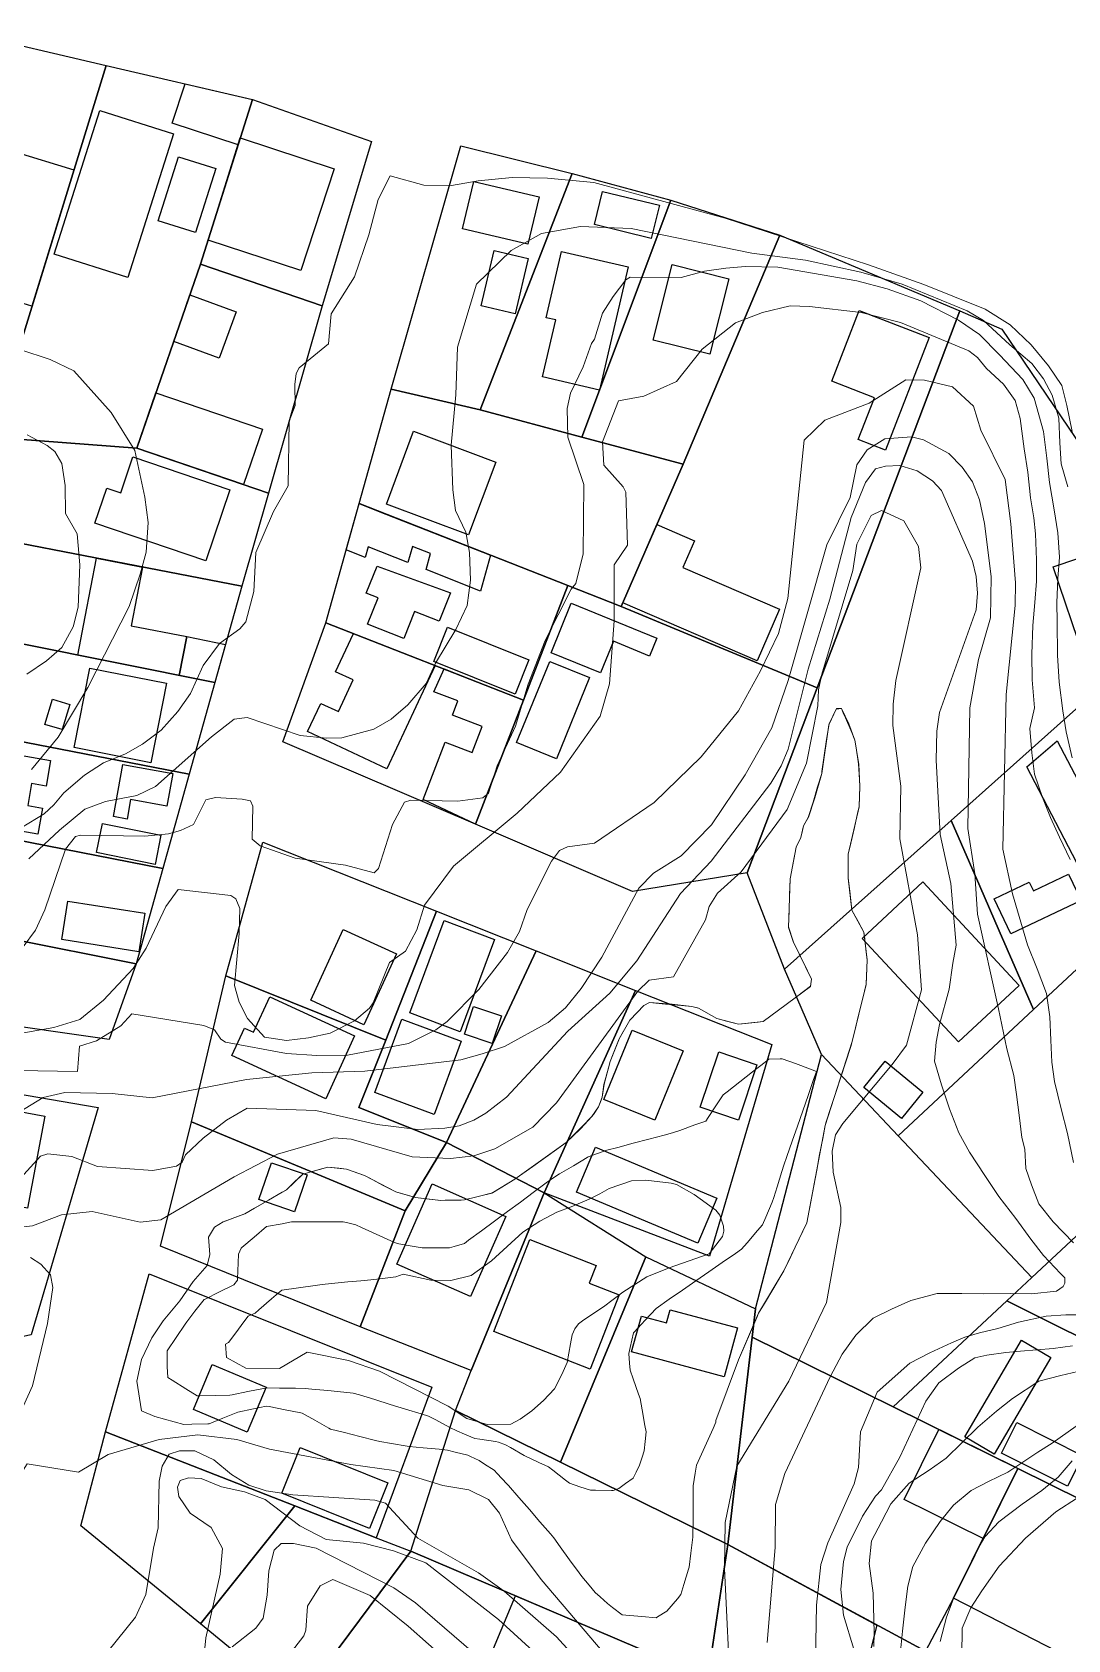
# Model space of a CAD drawing. Header units: millimetres. Extents: x 72 to 2826, y -203 to 794.
# Drawn here: x 1683.9 to 1790.1, y 129.8 to 294.9 of the extents above; entities that cross this region are included whole.
import ezdxf

# ---------------------------------------------------------------- set-up
doc = ezdxf.new("R2010")
doc.units = ezdxf.units.MM
doc.layers.add('01_Fina', color=250, linetype='Continuous', lineweight=15)
doc.layers.add('Traza Urbana', color=7, linetype='Continuous')

msp = doc.modelspace()

# ---------------------------------------------------------------- linework, layer by layer
at = {"layer": '01_Fina', "color": 252, "linetype": 'Continuous', "lineweight": 9, "true_color": 0x939598}
for p, q in [((1765.6, 223.75), (1766.4, 225.42)), ((1766.36, 225.33), (1765.64, 223.84)), ((1766.91, 225.41), (1766.36, 225.33)), ((1766.4, 225.42), (1766.91, 225.41)), ((1766.91, 225.41), (1767.67, 223.85)), ((1767.09, 224.98), (1766.91, 225.41)), ((1767.31, 224.46), (1767.09, 224.98)), ((1764.88, 218.73), (1765.6, 223.75)), ((1765.64, 223.84), (1765.38, 222.22)), ((1767.96, 222.94), (1767.31, 224.46)), ((1767.67, 223.85), (1768.29, 222.16)), ((1768.29, 222.16), (1767.96, 222.94)), ((1765.38, 222.22), (1765.15, 220.58)), ((1768.29, 222.16), (1768.68, 219.68)), ((1768.41, 221.37), (1768.29, 222.16)), ((1768.67, 219.74), (1768.41, 221.37)), ((1765.15, 220.58), (1764.91, 218.95)), ((1768.76, 218.09), (1768.67, 219.74)), ((1768.68, 219.68), (1768.8, 217.42)), ((1764.18, 216.24), (1764.88, 218.73)), ((1764.88, 218.73), (1764.46, 217.36)), ((1764.91, 218.95), (1764.88, 218.73)), ((1768.8, 217.42), (1768.76, 218.09)), ((1763.53, 214.27), (1764.18, 216.24)), ((1764.46, 217.36), (1763.99, 215.78)), ((1768.8, 217.42), (1768.71, 215.33)), ((1768.71, 215.33), (1768.76, 216.44)), ((1768.76, 216.44), (1768.8, 217.42)), ((1763.99, 215.78), (1763.5, 214.21)), ((1768.71, 215.33), (1767.61, 210.45)), ((1768.23, 213.2), (1768.59, 214.81)), ((1768.59, 214.81), (1768.71, 215.33)), ((1762.74, 212.18), (1763, 213.37)), ((1763, 213.37), (1762.86, 212.71)), ((1763, 213.37), (1763.53, 214.27)), ((1763.5, 214.21), (1763, 213.37)), ((1767.87, 211.59), (1768.23, 213.2)), ((1762.26, 211.19), (1762.74, 212.18)), ((1762.74, 212.18), (1762.26, 211.18)), ((1762.86, 212.71), (1762.74, 212.18)), ((1767.61, 210.45), (1767.87, 211.59)), ((1761.65, 207.92), (1762.26, 211.19)), ((1762.26, 211.18), (1761.96, 209.56)), ((1767.6, 207.99), (1767.61, 210.45)), ((1767.61, 209.97), (1767.6, 208.32)), ((1767.61, 210.45), (1767.61, 209.97)), ((1761.96, 209.56), (1761.65, 207.94)), ((1767.6, 208.32), (1767.6, 207.99)), ((1767.6, 207.99), (1767.75, 206.67)), ((1767.98, 204.72), (1767.6, 207.99)), ((1761.47, 202.93), (1761.65, 207.92)), ((1761.65, 207.94), (1761.59, 206.29)), ((1767.75, 206.67), (1767.94, 205.04)), ((1761.59, 206.29), (1761.53, 204.64)), ((1767.94, 205.04), (1767.98, 204.72)), ((1767.98, 204.72), (1768.61, 203.55)), ((1769.21, 202.45), (1767.98, 204.72)), ((1761.53, 204.64), (1761.47, 202.99)), ((1768.61, 203.55), (1769.21, 202.45)), ((1761.47, 202.99), (1761.98, 201.43)), ((1761.95, 201.48), (1761.47, 202.93)), ((1763.82, 197.63), (1761.95, 201.48)), ((1761.98, 201.43), (1762.7, 199.94)), ((1769.21, 202.45), (1769.26, 202.05)), ((1769.53, 199.61), (1769.21, 202.45)), ((1769.26, 202.05), (1769.44, 200.41)), ((1762.7, 199.94), (1763.42, 198.46)), ((1769.44, 200.41), (1769.53, 199.61)), ((1763.42, 198.46), (1763.82, 197.63)), ((1769.43, 197.05), (1769.53, 199.61)), ((1769.5, 198.77), (1769.43, 197.12)), ((1769.53, 199.61), (1769.5, 198.77)), ((1768.68, 194.02), (1769.43, 197.05)), ((1769.43, 197.12), (1769.06, 195.52)), ((1745.2, 193.42), (1746.62, 194.91)), ((1746.62, 194.91), (1745.95, 194.2)), ((1746.62, 194.91), (1747.22, 195.21)), ((1747.21, 195.21), (1746.62, 194.91)), ((1749.53, 195.07), (1747.21, 195.21)), ((1747.22, 195.21), (1748.87, 195.06)), ((1748.87, 195.06), (1750.51, 194.92)), ((1751.54, 194.83), (1749.53, 195.07)), ((1750.51, 194.92), (1751.54, 194.83)), ((1751.54, 194.83), (1752.13, 194.67)), ((1752.25, 194.64), (1751.54, 194.83)), ((1769.06, 195.52), (1768.67, 193.91)), ((1744.13, 191.55), (1745.2, 193.42)), ((1745.2, 193.42), (1744.92, 192.93)), ((1745.95, 194.2), (1745.2, 193.42)), ((1752.13, 194.67), (1752.25, 194.64)), ((1754.12, 193.59), (1752.25, 194.64)), ((1752.25, 194.64), (1753.58, 193.89)), ((1753.58, 193.89), (1754.12, 193.59)), ((1768.02, 191.22), (1768.68, 194.02)), ((1768.67, 193.91), (1768.28, 192.31)), ((1743.19, 189.16), (1744.13, 191.55)), ((1744.11, 191.49), (1743.5, 189.96)), ((1744.92, 192.93), (1744.11, 191.49)), ((1768.28, 192.31), (1768.02, 191.22)), ((1743.5, 189.96), (1743.19, 189.16)), ((1765.23, 182.58), (1768.02, 191.22)), ((1767.86, 190.71), (1767.35, 189.14)), ((1768.02, 191.22), (1767.86, 190.71)), ((1767.35, 189.14), (1766.84, 187.57)), ((1766.84, 187.57), (1766.34, 186)), ((1766.34, 186), (1765.83, 184.43)), ((1765.83, 184.43), (1765.32, 182.86)), ((1763.35, 172.6), (1765.23, 182.58)), ((1765.23, 182.58), (1764.98, 181.25)), ((1765.32, 182.86), (1765.23, 182.58)), ((1764.98, 181.25), (1764.67, 179.63)), ((1764.67, 179.63), (1764.37, 178.01)), ((1764.37, 178.01), (1764.06, 176.39)), ((1764.06, 176.39), (1763.76, 174.76)), ((1763.76, 174.76), (1763.45, 173.14)), ((1761.01, 167.69), (1763.35, 172.6)), ((1763.35, 172.6), (1762.88, 171.61)), ((1763.45, 173.14), (1763.35, 172.6)), ((1762.17, 170.12), (1761.46, 168.63)), ((1762.88, 171.61), (1762.17, 170.12)), ((1761.46, 168.63), (1761.01, 167.69)), ((1758.41, 163.33), (1761.01, 167.69)), ((1760.7, 167.17), (1759.85, 165.75)), ((1761.01, 167.69), (1760.7, 167.17)), ((1759.85, 165.75), (1759.01, 164.33)), ((1759.01, 164.33), (1758.41, 163.33))]:
    msp.add_line(p, q, dxfattribs=at)
for points in [[(1790.57, 253.86), (1790.04, 256.52), (1789.52, 258.56), (1788.15, 260.59), (1786.38, 262.75), (1784.21, 264.82), (1781.64, 266.41), (1775.35, 268.96), (1769.69, 270.98), (1754.99, 275.74), (1741.51, 279.41), (1736.74, 279.87), (1733.12, 279.93), (1729.63, 279.59), (1726.9, 279.11), (1724.06, 279.15), (1720.59, 280.11), (1719.39, 277.67), (1718.43, 274.06), (1716.96, 269.73), (1714.57, 265.95), (1714.28, 262.86), (1711.27, 260.39), (1710.96, 259.81), (1710.81, 258.68), (1710.87, 256.52), (1710.24, 254.92), (1710.14, 248.27), (1708.63, 245.63), (1706.81, 241.42), (1706.61, 237.43), (1705.8, 234.3), (1705.17, 233.58), (1703.1, 232.09), (1701.41, 229.84), (1700.12, 226.95), (1698.82, 225.09), (1697.12, 223.19), (1695.2, 221.75), (1693.45, 220.77), (1691.18, 219.83), (1689.24, 218.55), (1687.13, 216.77), (1686.11, 215.52), (1685.1, 214.59), (1682.75, 213.16)], [(1683.53, 209.98), (1686.67, 212.91), (1689.28, 215.06), (1691.41, 215.86), (1694.63, 216.48), (1696.53, 217.41), (1702.28, 222.49), (1704.59, 224.33), (1705.92, 224.5), (1711.38, 222.65), (1714.08, 222.35), (1715.66, 222.41), (1718.92, 223.3), (1720.71, 224.33), (1722.43, 225.79), (1724.3, 227.98), (1725.26, 230.07), (1727.35, 233.53), (1728.51, 235.98), (1728.84, 238.58), (1728.73, 241.44), (1728.37, 243.51), (1727.32, 245.73), (1727.02, 247.86), (1726.86, 252.44), (1727.36, 257.62), (1727.51, 262.51), (1729.47, 268.98), (1733.01, 272.43), (1736.14, 274.19), (1740.15, 274.91), (1745.32, 274.7), (1757.7, 272.17), (1763.23, 271.46), (1768.9, 270.22), (1773.15, 268.99), (1779.82, 266.25), (1781.49, 265.25), (1784.17, 262.75), (1786.43, 260.85), (1787.65, 259.27), (1788.51, 257.57), (1789.21, 255.23), (1789.3, 252.69), (1789.46, 250.53), (1790.14, 248.18)], [(1682.97, 200.95), (1684.22, 202.64), (1685.18, 204.73), (1687.3, 210.97), (1688.33, 212.27), (1688.85, 212.41), (1695.45, 212.32), (1697.86, 212.56), (1699.09, 212.89), (1700.43, 213.51), (1701.71, 216.03), (1702.7, 216.29), (1705.42, 216.09), (1706.26, 215.92), (1706.53, 215.4), (1706.45, 211.98), (1707.27, 211.3), (1710.85, 210.06), (1716.03, 209.33), (1718.96, 208.54), (1719.41, 208.97), (1720.85, 213.49), (1722.06, 215.79), (1722.74, 216), (1727.54, 215.91), (1730.1, 216.23), (1730.69, 216.71), (1731.57, 219.51), (1733.47, 223.6), (1734.77, 227.92), (1736.51, 232.41), (1739.17, 237.68), (1739.65, 238.23), (1740.42, 241.3), (1740.47, 248.4), (1738.82, 253.27), (1738.77, 256.21), (1739.11, 257.8), (1740.42, 260.48), (1741.27, 262.89), (1741.56, 263.33), (1742.38, 265.99), (1743.47, 267.72), (1744.78, 269.42), (1745.23, 269.69), (1750.45, 269.65), (1752.87, 270.31), (1755.05, 270.63), (1757.05, 270.79), (1760.38, 270.73), (1768.5, 269.32), (1771.59, 268.5), (1775.06, 267.28), (1778.91, 265.28), (1781.07, 263.82), (1783.12, 261.73), (1785.5, 259.2), (1786.69, 257.26), (1787.63, 253.84), (1787.97, 251.11), (1788.24, 248.61), (1788.74, 245.8), (1789.09, 243.45), (1789.28, 240.95), (1789.1, 238.76), (1788.99, 236.27), (1789.05, 234.3), (1789.08, 230.89), (1789.25, 228.13), (1789.61, 225.18), (1789.96, 223.02), (1790.59, 220.34)], [(1681.66, 191.86), (1686.1, 192.67), (1688.78, 193.49), (1691.21, 195.47), (1694.25, 198.71), (1695.58, 200.81), (1697.6, 205.07), (1698.85, 206.83), (1704.27, 206.22), (1704.77, 205.88), (1705.18, 204.89), (1705.13, 202.31), (1704.62, 196.97), (1705.11, 195.27), (1705.97, 193.59), (1707.7, 191.66), (1709.97, 191.32), (1712.23, 191.61), (1714.44, 192.09), (1716.95, 193.36), (1718.47, 194.66), (1718.85, 195.18), (1720.54, 199.33), (1722.17, 200.48), (1723.33, 202.67), (1724.13, 205.23), (1727.1, 209.21), (1733.62, 214.67), (1738.07, 218.86), (1742.15, 224.61), (1743.1, 227.95), (1743.58, 234.4), (1743.59, 240.15), (1744.95, 242.18), (1744.78, 247.63), (1744.51, 248.16), (1742.53, 250.4), (1742.38, 252.79), (1744.03, 257), (1746.62, 257.48), (1750, 258.98), (1752.63, 262.31), (1756.03, 265.01), (1758.82, 266.07), (1761.66, 266.74), (1763.63, 266.69), (1768.93, 266.07), (1772.97, 265.06), (1779.98, 262.12), (1780.87, 261.44), (1781.78, 260.31), (1783.53, 258.7), (1784.72, 257.02), (1785.23, 255.19), (1785.64, 252.07), (1786.04, 249.67), (1786.29, 247.04), (1786.64, 244.98), (1786.82, 243.33), (1786.93, 240.68), (1786.91, 238.49), (1786.73, 236.29), (1786.55, 233.95), (1786.43, 231), (1786.47, 228.35), (1786.7, 225.48), (1786.25, 223.36), (1786.45, 220.87), (1786.71, 218.68), (1787.55, 216.26), (1788.36, 214.21), (1789.28, 212.21), (1790.36, 209.9)], [(1682.6, 262.27), (1685.73, 261.26), (1688.14, 260.07), (1691.99, 255.82), (1694.41, 251.91), (1695.45, 247.11), (1695.79, 244.51), (1695.58, 241.48), (1694.97, 239.19), (1693.84, 235.9), (1689.59, 227.57), (1686.55, 222.46), (1683.8, 219.14)], [(1790.72, 178.79), (1790.1, 181.78), (1789.44, 184.3), (1788.77, 187.11), (1788.49, 189.1), (1788.39, 191.35), (1788.28, 193.74), (1787.94, 196.16), (1787, 198.68), (1785.99, 201.16), (1784.44, 206.38), (1783.46, 210.97), (1783.82, 226.84), (1784.73, 235.99), (1784.77, 238.31), (1784.29, 244.38), (1783.71, 248.91), (1781.2, 253.99), (1780.46, 256.46), (1778.29, 258.44), (1775.42, 259.13), (1773.52, 259.15), (1769.74, 256.75), (1765.19, 255.01), (1763.09, 252.97), (1761.41, 236.72), (1760.45, 233.12), (1758.59, 229.27), (1756.34, 225.18), (1752.53, 220.46), (1747.69, 215.75), (1741.57, 211.58), (1738.8, 211.21), (1737.99, 210.82), (1737.17, 209.72), (1734.67, 204.77), (1733.87, 202.51), (1732.65, 200.35), (1729.72, 196.55), (1726.47, 193.26), (1725.28, 192.43), (1722.5, 191.03), (1716.22, 189.83), (1713.09, 189.78), (1709.97, 189.98), (1703.72, 191.15), (1703.22, 191.47), (1702.6, 192.42), (1701.49, 192.86), (1694.09, 194.07), (1692.98, 192.82), (1690.48, 191.28), (1688.75, 190.75), (1688.54, 188.15), (1682.39, 188.24)], [(1790.73, 170.56), (1788.64, 172.7), (1787.15, 174.54), (1786.42, 176.51), (1785.84, 178.19), (1785.71, 180.16), (1785.42, 181.37), (1785.15, 183.65), (1784.87, 185.77), (1784.6, 187.74), (1783.87, 190.47), (1783.02, 194.57), (1780.87, 204.28), (1780.59, 208.43), (1779.88, 213.09), (1780.07, 225.47), (1780.97, 230.45), (1782.21, 234.71), (1782.27, 238.97), (1781.58, 244.42), (1781.07, 246.82), (1780.35, 248.7), (1779.29, 250.19), (1777.93, 251.59), (1775.34, 252.98), (1774.08, 253.32), (1771.37, 253.11), (1769.54, 251.97), (1768.48, 250.43), (1767.79, 247.08), (1765.39, 242.2), (1761.43, 228.28), (1759.75, 223.42), (1757.02, 218.59), (1753.59, 213.47), (1750.45, 210.29), (1747.61, 208.51), (1746.12, 206.97), (1742.32, 199.89), (1740.2, 196.68), (1738.59, 194.69), (1736.81, 193.17), (1732.34, 190.72), (1730.06, 189.97), (1727.85, 189.33), (1718, 188.19), (1712.56, 188), (1705.88, 187.33), (1696.2, 185.45), (1692.07, 185.88), (1687.22, 185.97), (1685.01, 185.48), (1676.08, 180.03)], [(1683.36, 253.51), (1685.43, 252.43), (1686.19, 251.79), (1686.92, 250.57), (1687.27, 248.31), (1687.29, 245.44), (1688.49, 243.33), (1688.78, 240.16), (1688.6, 235.82), (1688.07, 233.8), (1686.92, 231.67), (1685.35, 230.3), (1683.32, 228.95)], [(1681.33, 175.71), (1684.72, 179.44), (1685.49, 179.69), (1687.94, 179.41), (1690.57, 178.37), (1696.27, 177.97), (1698.68, 178.42), (1699.27, 178.84), (1699.6, 179.58), (1701.43, 181.29), (1703.82, 183.13), (1705.95, 184.37), (1712.97, 184.12), (1719.27, 182.71), (1723.45, 182.18), (1726.2, 182.32), (1727.69, 182.56), (1729.18, 183.14), (1730.43, 183.86), (1732.55, 185.5), (1738.85, 192.29), (1743.15, 196.2), (1745.91, 199.52), (1750.39, 206.42), (1753.53, 209.73), (1759.65, 217.74), (1760.71, 219.52), (1761.44, 221.23), (1763.5, 229.44), (1765.7, 236.63), (1767.89, 245.01), (1769.36, 248.61), (1770.41, 250.01), (1771.44, 250.28), (1772.88, 250.37), (1774.68, 249.82), (1776.26, 248.79), (1777.17, 247.78), (1780.36, 240.55), (1780.73, 238.97), (1780.87, 237.24), (1780.73, 235.53), (1776.96, 225), (1776.69, 223.08), (1776.63, 220.11), (1777.04, 212.48), (1778.13, 207.43), (1778.68, 201.1), (1778.33, 199.25), (1777.95, 196.59), (1776.95, 192.98), (1776.62, 191.17), (1776.45, 189.2), (1777.16, 186.76), (1778, 184.31), (1778.94, 181.85), (1780.03, 179.87), (1781.61, 177.46), (1783.07, 175.31), (1784.8, 173.04), (1786.33, 170.93), (1787.64, 169.26), (1789.39, 167.41), (1789.81, 166.96), (1789.83, 166.41), (1789.66, 166.08), (1788.97, 165.59), (1786.4, 165.32), (1784.27, 165.35), (1781.43, 165.33), (1779.25, 165.34), (1776.72, 165.35), (1774.01, 164.63), (1772.05, 163.73), (1770.15, 162.8), (1768.39, 161.07), (1766.97, 159.13), (1765.75, 156.8), (1761.11, 146.87), (1760.13, 143.68), (1760.11, 139.26), (1759.27, 129.51)], [(1681.87, 172.06), (1683.9, 172.31), (1686.89, 173.42), (1690.04, 173.76), (1694.95, 172.67), (1697.08, 172.9), (1704.61, 177.33), (1709.05, 179.67), (1714.81, 181.32), (1716.62, 181.21), (1722.88, 179.38), (1726.81, 179.22), (1729.18, 179.48), (1731.33, 180.21), (1735.23, 182.42), (1737.66, 184.92), (1746.02, 196.38), (1747.18, 197.53), (1749.68, 197.87), (1752.95, 203.7), (1753.33, 205.09), (1754.2, 206.44), (1756.61, 208.65), (1761.35, 215.04), (1763.31, 219.81), (1764.47, 225.7), (1764.56, 227.32), (1764.9, 228.92), (1768.07, 239.57), (1768.49, 242.28), (1769.96, 245.23), (1771, 245.74), (1773.31, 244.67), (1774.82, 242.06), (1775.05, 239.85), (1772.5, 228.3), (1772.21, 225.87), (1772.17, 223.65), (1772.99, 217.45), (1772.91, 212.03), (1774.7, 202.19), (1775.13, 196.51), (1773.59, 190.86), (1772.11, 188.85), (1767.05, 182.8), (1766.28, 181.65), (1765.94, 179.96), (1766.04, 177.79), (1766.86, 174.18), (1766.86, 172.64), (1765.36, 164.43), (1761.51, 156.34), (1756.18, 147.61), (1754.99, 141.84), (1754.92, 137.1), (1755.56, 123.56)], [(1703.47, 172.7), (1703.68, 172.78), (1705.22, 173.36), (1705.7, 173.54), (1706.68, 174.11), (1708.11, 174.93), (1709.54, 175.76), (1709.96, 176), (1710.8, 176.81), (1711.63, 177.61), (1714.21, 178.32), (1716.14, 178.13), (1717.97, 177.46), (1721.19, 175.77), (1719.9, 176.45), (1718.44, 177.21), (1717.97, 177.46), (1716.92, 177.84), (1716.14, 178.13), (1715.33, 178.21), (1714.21, 178.32), (1713.7, 178.18), (1712.11, 177.74), (1711.63, 177.61), (1709.96, 176), (1705.7, 173.54), (1703.47, 172.7), (1702.6, 172.16), (1701.97, 171.14), (1702.1, 169.36), (1701.82, 168.23), (1700.39, 166.57), (1699.02, 164.58), (1697.33, 162.54), (1696.17, 160.8), (1695.1, 158.58), (1694.62, 156.35), (1695.08, 153.31), (1696.46, 152.71), (1699.44, 151.91), (1700.26, 151.93), (1701.91, 151.97), (1702.02, 151.97), (1703.44, 152.56), (1704.97, 153.18), (1706.59, 153.52), (1707.87, 153.79), (1708.2, 153.73), (1709.82, 153.41), (1711.44, 153.1), (1711.59, 153.07), (1712.89, 152.33), (1714.33, 151.52), (1714.5, 151.42), (1715.91, 151.07), (1717.51, 150.66), (1719.11, 150.26), (1719.55, 150.15), (1720.73, 149.95), (1722.35, 149.66), (1722.55, 149.63), (1723.99, 149.5), (1725.64, 149.35), (1726.5, 149.27), (1727.26, 149.07), (1728.56, 148.74), (1728.84, 148.61), (1729.73, 148.21), (1730.29, 147.84), (1731.26, 147.2), (1731.6, 146.85), (1732.59, 145.82), (1732.73, 145.65), (1733.82, 144.4), (1734.89, 143.16), (1735.97, 141.91), (1737.05, 140.66), (1737.4, 140.26), (1738.05, 139.35), (1739.02, 138.01), (1739.98, 136.67), (1740.26, 136.29), (1741.02, 135.39), (1741.65, 134.65), (1742.15, 134.19), (1742.89, 133.51), (1743.4, 133.12), (1744.4, 132.37), (1744.8, 132.33), (1746.44, 132.18), (1747.88, 132.04), (1748.05, 132.15), (1749, 132.74), (1750.07, 134), (1750.43, 134.43), (1750.74, 135.47), (1751.22, 137.05), (1751.28, 137.24), (1751.45, 138.68), (1751.65, 140.32), (1751.67, 140.5), (1751.68, 141.97), (1751.68, 143.62), (1751.69, 145.27), (1751.69, 145.59), (1751.9, 146.9), (1752.03, 147.73), (1752.37, 148.47), (1753.05, 149.97), (1753.73, 151.47), (1754.03, 152.13), (1754.03, 152.3), (1756.34, 158.55), (1758.41, 163.33), (1758.22, 162.89), (1757.56, 161.37), (1756.91, 159.86), (1756.34, 158.55)], [(1680.87, 149.11), (1683.9, 155.88), (1685.46, 162.26), (1686, 165.98), (1685.76, 167.28), (1684.75, 168.35), (1683.69, 169.03)], [(1764.26, 127.62), (1764.34, 133.34), (1764.78, 137.51), (1765.51, 139.76), (1768.22, 145.82), (1768.66, 147.48), (1768.85, 151.16), (1770.57, 155.23), (1773.93, 158.21), (1775.99, 159.24), (1778.2, 160.27), (1779.57, 160.86), (1781.08, 161.3), (1782.95, 161.76), (1785.06, 162.42), (1787.91, 163.03), (1789.93, 163.17), (1792.87, 163.15)], [(1768.18, 128.82), (1767.12, 132.32), (1766.84, 134.96), (1767.11, 137.82), (1767.5, 139.29), (1769.06, 142.49), (1770.39, 144.55), (1771.02, 145.19), (1772.9, 148.54), (1775.55, 154.29), (1776.91, 156.16), (1778.92, 157.69), (1780.6, 158.73), (1781.81, 159.02), (1783.78, 159.29), (1785.29, 159.43), (1788.63, 159.69), (1790.6, 159.97)], [(1791.73, 157.46), (1789.42, 156.94), (1787.17, 156.36), (1784.47, 154.57), (1782.83, 153.27), (1780.9, 151.63), (1779.27, 150.01), (1777.64, 148.45), (1775.91, 147.21), (1773.84, 145.87), (1771.99, 143.76), (1771.01, 141.9), (1769.99, 139.95), (1769.74, 137.61), (1770.15, 134.57), (1770.25, 130.49), (1770.23, 129.12)], [(1746.09, 124.26), (1736.09, 135.98), (1733.06, 140.06), (1731.84, 142.8), (1730.68, 144.18), (1728.67, 145.19), (1726.02, 145.65), (1720.97, 147.19), (1716.58, 147.78), (1708.21, 149.38), (1704.89, 150.36), (1700.89, 150.82), (1696.89, 150.35), (1691.66, 148.82), (1688.62, 146.99), (1683.38, 147.87), (1682.56, 146.55), (1681.08, 141.85), (1677.8, 133), (1676.12, 127.69)], [(1790.98, 151.72), (1788.53, 149.97), (1787.05, 149.05), (1783.99, 146.99), (1782.01, 146.05), (1780.22, 145.12), (1778.4, 143.61), (1777.05, 141.94), (1775.53, 139.73), (1774.23, 137.31), (1773.73, 135.3), (1773.46, 133.13), (1773.17, 130.67), (1772.93, 128.28)], [(1741.52, 125.86), (1737.68, 130.1), (1732.31, 134.78), (1729.66, 136.66), (1723.44, 140.22), (1720.13, 143.81), (1719.02, 144.13), (1710.63, 144.67), (1707.9, 145.08), (1706.09, 145.67), (1704.32, 146.78), (1702.5, 148.28), (1700.57, 149.2), (1699, 149.21), (1697.94, 148.84), (1697.2, 147.62), (1696.91, 146.09), (1696.8, 141.3), (1696.31, 139.21), (1695.55, 134.45), (1694.49, 132.12), (1684.1, 119.23)], [(1790.57, 148.16), (1789.15, 146.5), (1787.45, 145.13), (1785.46, 143.73), (1783.07, 141.89), (1781.65, 140.41), (1780.49, 138.37), (1779.57, 136.41), (1778.57, 134.46), (1777.69, 132.1), (1777.02, 129.6)], [(1701.54, 128.24), (1701.7, 129.98), (1703.16, 136.54), (1703.41, 139.15), (1702.25, 141.31), (1700.1, 142.78), (1698.92, 144.51), (1698.78, 145.48), (1699.05, 146.15), (1699.9, 146.41), (1701.23, 146.35), (1703.31, 145.49), (1705.67, 144.99), (1707.79, 144.19), (1711.34, 141.48), (1714.05, 140.09), (1717.87, 139.73), (1720.94, 138.94), (1724.27, 137.69), (1731.71, 131.86), (1737.24, 126.86)], [(1779.27, 128.13), (1779.28, 130.97), (1780.19, 133.07), (1781.3, 134.83), (1783.09, 137.36), (1785.8, 140.22), (1788.89, 142.93), (1791.13, 144.37)], [(1704.4, 129.08), (1706.84, 130.99), (1707.59, 132.01), (1708, 134.37), (1708.16, 136.86), (1708.69, 138.99), (1709.43, 139.68), (1710.7, 139.68), (1713.01, 139.2), (1720.99, 135.12), (1723.21, 133.59), (1729.14, 128.45)], [(1728.7, 125.63), (1722.46, 131.2), (1718.56, 134.33), (1714.73, 135.97), (1713.42, 135.33), (1712.14, 133.26), (1711.95, 130.79), (1711.76, 130.19), (1710.24, 128.24)]]:
    msp.add_lwpolyline(points, dxfattribs=at)
for points in [[(1763.74, 196.91), (1762.44, 195.91), (1761.11, 194.93), (1759.79, 193.95), (1758.87, 193.27), (1763.73, 196.86), (1763.82, 197.63)], [(1755.12, 193.32), (1756.33, 192.99), (1754.12, 193.59)], [(1758.36, 193.21), (1758.87, 193.27), (1756.33, 192.99), (1756.72, 193.03)], [(1743.5, 145.13), (1743.32, 145.13), (1741.67, 145.14), (1741.17, 145.14), (1740.08, 145.51), (1739, 145.88), (1738.6, 146.19), (1737.29, 147.2), (1736.84, 147.55), (1735.86, 148), (1734.37, 148.71), (1732.94, 149.53), (1732.45, 149.82), (1731.73, 150.09), (1731.42, 150.14), (1729.79, 150.38), (1729.29, 150.46), (1728.23, 150.9), (1727.44, 151.23), (1726.74, 151.6), (1725.29, 152.37), (1724.54, 152.76), (1723.77, 153), (1722.19, 153.48), (1720.62, 153.96), (1719.04, 154.45), (1717.46, 154.93), (1716.82, 155.13), (1715.84, 155.22), (1714.2, 155.38), (1712.56, 155.54), (1711.9, 155.6), (1710.91, 155.62), (1709.26, 155.64), (1708.03, 155.66), (1707.62, 155.58), (1706, 155.27), (1704.38, 154.95), (1704.15, 154.91), (1702.73, 154.88), (1701.08, 154.84), (1700.82, 154.83), (1699.64, 155.57), (1698.25, 156.45), (1697.78, 156.74), (1697.74, 157.84), (1697.73, 159.47), (1698.65, 160.84), (1699.57, 162.21), (1699.73, 162.45), (1700.57, 163.52), (1701.52, 164.73), (1701.62, 164.78), (1703.1, 165.52), (1704.58, 166.25), (1704.93, 166.7), (1704.94, 166.87), (1705.02, 168.51), (1705.06, 169.4), (1705.31, 169.99), (1705.4, 170.07), (1706.66, 171.14), (1707.91, 172.21), (1709.54, 172.51), (1710.49, 172.69), (1711.17, 172.69), (1712.82, 172.7), (1714.47, 172.71), (1715.77, 172.71), (1716.11, 172.63), (1717.07, 172.39), (1717.67, 172.12), (1719.18, 171.44), (1720.68, 170.76), (1721.31, 170.48), (1722.26, 170.32), (1723.88, 170.05), (1725.53, 170.04), (1726.68, 170.04), (1727.16, 170.18), (1728.22, 170.48), (1728.66, 170.81), (1729.99, 171.79), (1731.32, 172.77), (1732.64, 173.75), (1733.97, 174.73), (1735.29, 175.72), (1736.62, 176.7), (1737.28, 177.19), (1737.99, 177.62), (1739.4, 178.47), (1740.82, 179.32), (1740.92, 179.38), (1742.36, 179.89), (1742.85, 180.06), (1743.95, 180.35), (1745.54, 180.77), (1747.13, 181.19), (1748.73, 181.62), (1749.58, 181.84), (1750.31, 182.1), (1751.86, 182.65), (1752.98, 183.05), (1753.23, 183.43), (1754.15, 184.81), (1754.77, 185.75), (1755.17, 186.06), (1756.47, 187.07), (1757.77, 188.09), (1759.07, 189.1), (1759.45, 189.4), (1760.62, 189.44), (1760.84, 189.45), (1762.18, 188.95), (1763.73, 188.38), (1764.35, 188.15), (1764.02, 187.22), (1763.48, 185.66), (1762.94, 184.11), (1762.39, 182.54), (1761.85, 180.99), (1761.31, 179.43), (1760.99, 178.52), (1760.79, 177.86), (1760.31, 176.29), (1759.98, 175.19), (1759.79, 174.73), (1759.15, 173.2), (1758.81, 172.4), (1758.3, 171.81), (1757.22, 170.56), (1756.64, 169.89), (1756.02, 169.45), (1754.66, 168.52), (1753.31, 167.58), (1751.95, 166.64), (1750.59, 165.7), (1749.24, 164.76), (1747.88, 163.81), (1746.77, 162.6), (1745.65, 161.39), (1745.58, 161.31), (1745.23, 159.8), (1745.08, 159.17), (1745.17, 158.18), (1745.24, 157.48), (1745.55, 156.58), (1746.09, 155.02), (1746.25, 154.56), (1746.45, 153.42), (1746.74, 151.8), (1746.86, 151.15), (1746.76, 150.16), (1746.67, 149.21), (1746.46, 148.55), (1746.19, 147.73), (1745.84, 147.02), (1745.53, 146.4), (1744.76, 145.84), (1744.06, 145.32)], [(1742.98, 188.39), (1742.54, 186.8), (1742.36, 185.5), (1742.24, 185.19), (1741.98, 184.53), (1741.46, 183.74), (1741.31, 183.52), (1740.34, 182.54), (1739.18, 181.36), (1738.68, 180.86), (1733.41, 177.09), (1733.89, 177.43), (1735.23, 178.39), (1736.57, 179.35), (1737.92, 180.31), (1738.68, 180.86), (1740.15, 182.27), (1741.31, 183.52), (1741.98, 184.53), (1742.36, 185.5), (1742.55, 186.84), (1743.19, 189.16)], [(1728.22, 174.95), (1727.89, 174.94), (1726.24, 174.92), (1725.81, 174.91), (1723.21, 175.19), (1721.19, 175.77), (1721.38, 175.72), (1722.97, 175.26), (1723.21, 175.19), (1724.6, 175.04), (1725.81, 174.91), (1728.22, 174.95), (1731.04, 175.65), (1733.41, 177.09), (1732.51, 176.54), (1731.1, 175.68), (1729.5, 175.27)]]:
    msp.add_lwpolyline(points, close=True, dxfattribs=at)
at = {"layer": '01_Fina', "color": 252, "lineweight": 9, "true_color": 0x939598}
msp.add_lwpolyline([(1721.95, 167.34), (1724.78, 166.71), (1726.83, 166.67), (1728.9, 167.2), (1730.99, 168.7), (1734.23, 171.66), (1735.96, 172.79), (1737.7, 173.7), (1739.19, 174.23), (1741.02, 175.04), (1742.12, 175.58), (1743.09, 176.13), (1745.35, 176.93), (1746.84, 176.98), (1749.42, 176.67), (1749.97, 176.55), (1751.79, 175.52), (1754.02, 173.9), (1754.42, 173.38), (1754.79, 172.25), (1754.84, 171.75), (1754.69, 171.19), (1753.32, 169.42), (1749.23, 167.97), (1746.93, 167.05), (1744.48, 165.47), (1742.48, 163.97), (1740.47, 162.66), (1739.94, 162.22), (1739.54, 161.72), (1739.27, 161.11), (1739.1, 160.18), (1738.78, 158.27), (1738.21, 157.02), (1737.46, 155.57), (1736.34, 154.35), (1735.13, 153.29), (1733.96, 152.45), (1732.99, 151.93), (1730.57, 151.91), (1728.46, 152.5), (1726.54, 153.78), (1719.52, 157.36), (1716.34, 158.47), (1712.09, 159.33), (1709.26, 157.64), (1705.79, 157.69), (1703.81, 158.79), (1703.7, 160.13), (1704.01, 160.31), (1704.86, 161.46), (1705.5, 162.31), (1706.04, 163.03), (1706.74, 163.33), (1707.14, 163.68), (1708.43, 164.8), (1708.9, 165.21), (1709.48, 165.7), (1712.91, 166.18), (1713.62, 166.28), (1714.6, 166.37), (1716.27, 166.53), (1717.58, 166.65), (1718.62, 166.75), (1719.55, 166.86), (1721.2, 167.07), (1721.95, 167.34), (1722.26, 167.27)], dxfattribs=at)
at = {"layer": 'Traza Urbana'}
for points in [[(1691.46, 291.44), (1679.71, 253.26), (1668.18, 255.29), (1665.23, 255.82), (1676.83, 294.85)], [(1706.47, 287.95), (1701.15, 271.04), (1694.62, 252.15), (1679.71, 253.26), (1691.46, 291.44)], [(1705, 283.28), (1698.24, 285.52), (1699.59, 289.55), (1706.47, 287.95)], [(1713.62, 266.77), (1701.15, 271.04), (1706.47, 287.95), (1718.68, 283.62)], [(1686.15, 272.07), (1690.82, 286.81), (1698.36, 284.43), (1693.68, 269.68)], [(1701.93, 273.51), (1705.23, 284.01), (1714.87, 280.83), (1711.43, 270.38)], [(1677.59, 268.64), (1681.9, 282.64), (1688.16, 280.72), (1683.85, 266.73)], [(1727.85, 283.19), (1739.27, 280.33), (1729.83, 256.06), (1720.71, 258.21)], [(1696.82, 275.49), (1698.9, 282.07), (1702.71, 280.86), (1700.63, 274.28)], [(1734.74, 273.08), (1728.04, 274.65), (1729.19, 279.51), (1735.88, 277.93)], [(1729.83, 256.06), (1739.27, 280.33), (1749.41, 277.61), (1740.27, 253.27)], [(1750.65, 250.5), (1740.27, 253.27), (1749.41, 277.61), (1760.59, 274)], [(1747.39, 273.68), (1741.56, 275.11), (1742.4, 278.51), (1748.23, 277.08)], [(1733.43, 265.95), (1729.93, 266.77), (1731.26, 272.43), (1734.76, 271.6)], [(1764.42, 227.53), (1744.32, 235.87), (1750.65, 250.5), (1760.59, 274), (1779.04, 266.23)], [(1713.62, 266.77), (1708.12, 247.53), (1694.62, 252.15), (1701.15, 271.04)], [(1742.08, 258.1), (1736.24, 259.45), (1737.59, 265.31), (1736.62, 265.53), (1738.2, 272.35), (1745.02, 270.77)], [(1753.42, 261.78), (1747.6, 263.23), (1749.54, 270.99), (1755.36, 269.54)], [(1704.79, 266.13), (1703.05, 261.38), (1698.41, 263.11), (1700.06, 267.88)], [(1791.68, 252.06), (1799.93, 233.34), (1778.17, 213.92), (1761.08, 198.66), (1757.25, 208.54), (1764.42, 227.53), (1779.04, 266.23), (1783.35, 264.37)], [(1771.41, 251.93), (1768.62, 253.02), (1770.29, 257.31), (1765.91, 259.02), (1768.74, 266.28), (1775.92, 263.49)], [(1705.57, 248.41), (1694.62, 252.15), (1696.58, 257.82), (1707.51, 254.09)], [(1729.83, 256.06), (1740.27, 253.27), (1750.65, 250.5), (1744.32, 235.87), (1738.83, 238.03), (1717.41, 246.45), (1720.71, 258.21)], [(1679.71, 253.26), (1694.62, 252.15), (1708.12, 247.53), (1705.39, 237.96), (1665.45, 245.7), (1668.18, 255.29)], [(1728.65, 243.24), (1720.22, 246.39), (1723.01, 253.87), (1731.44, 250.72)], [(1690.32, 244.43), (1691.54, 248.03), (1692.96, 247.55), (1694.21, 251.24), (1704.15, 247.87), (1701.68, 240.58)], [(1738.83, 238.03), (1734.29, 226.28), (1713.99, 234.21), (1717.41, 246.45)], [(1716.08, 241.69), (1717.41, 246.45), (1719.37, 245.68), (1730.91, 241.14), (1729.88, 237.47), (1724.3, 239.67), (1724.75, 241.31), (1722.89, 242.04), (1722.43, 240.4), (1718.34, 242.01), (1718.04, 240.92)], [(1705.39, 237.96), (1702.62, 228.08), (1662.71, 236.08), (1665.45, 245.7)], [(1758.26, 230.31), (1744.49, 236.26), (1747.97, 244.3), (1751.84, 242.63), (1750.64, 239.88), (1760.55, 235.6)], [(1791.81, 230.59), (1788.63, 239.96), (1793.58, 241.64), (1796.75, 232.26)], [(1690.48, 240.85), (1691.72, 240.61), (1695.21, 239.93), (1694.04, 233.91), (1699.73, 232.81), (1698.96, 228.81), (1688.56, 230.9), (1689.32, 234.82)], [(1719.27, 240.03), (1726.79, 237.29), (1725.62, 234.37), (1723.11, 235.37), (1722, 232.59), (1718.28, 234.08), (1719.36, 236.77), (1718.16, 237.25)], [(1744.32, 235.87), (1764.42, 227.53), (1757.25, 208.54), (1745.47, 206.63), (1729.37, 213.52), (1734.29, 226.28), (1738.83, 238.03)], [(1702.62, 228.08), (1699.99, 218.67), (1660.51, 226.32), (1662.71, 236.08)], [(1742.19, 229.07), (1737.11, 231.14), (1739.18, 236.22), (1747.97, 232.64), (1747.22, 230.8), (1743.52, 232.31)], [(1699.73, 232.81), (1703.72, 232), (1702.62, 228.08), (1698.96, 228.81)], [(1709.6, 221.99), (1713.99, 234.21), (1734.29, 226.28), (1729.37, 213.52)], [(1720.27, 219.22), (1712.12, 223.04), (1713.48, 225.94), (1715.29, 225.09), (1716.81, 228.34), (1715, 229.19), (1716.83, 233.1), (1725.22, 229.83)], [(1733.42, 226.88), (1725.07, 230.23), (1726.49, 233.76), (1734.84, 230.4)], [(1809.39, 215.74), (1786.62, 194.5), (1783.09, 202.59), (1781.1, 207.18), (1778.17, 213.92), (1799.93, 233.34)], [(1688.19, 221.4), (1689.81, 229.57), (1697.67, 228.02), (1696.06, 219.85)], [(1723.99, 216.08), (1726.25, 221.95), (1729.02, 220.88), (1730.04, 223.55), (1726.99, 224.72), (1727.55, 226.19), (1725.08, 227.14), (1726.13, 229.47), (1734.29, 226.28), (1729.37, 213.52)], [(1741.05, 228.59), (1737.66, 220.26), (1733.58, 221.92), (1736.98, 230.25)], [(1699.99, 218.67), (1697.28, 208.98), (1658.16, 216.64), (1660.51, 226.32)], [(1686.96, 223.25), (1685.17, 223.78), (1685.95, 226.36), (1687.74, 225.82)], [(1794.9, 202.22), (1785.91, 219.41), (1789.03, 222.08), (1797.96, 205.07)], [(1679.38, 213.41), (1680.7, 220.95), (1685.77, 220.06), (1685.31, 217.44), (1683.81, 217.7), (1683.42, 215.44), (1684.92, 215.17), (1684.45, 212.52)], [(1697.7, 215.4), (1693.98, 216.07), (1693.62, 214.06), (1692.23, 214.31), (1693.19, 219.66), (1698.3, 218.74)], [(1694.54, 199.2), (1655.43, 207.01), (1658.16, 216.64), (1697.28, 208.98)], [(1820.85, 199.08), (1786.44, 166.98), (1772.72, 181.54), (1786.62, 194.5), (1809.39, 215.74)], [(1696.48, 209.4), (1690.47, 210.63), (1691.08, 213.62), (1697.09, 212.39)], [(1786.62, 194.5), (1772.72, 181.54), (1764.85, 189.89), (1762.34, 195.74), (1761.08, 198.66), (1778.17, 213.92), (1781.1, 207.18), (1783.09, 202.59)], [(1707.53, 211.69), (1725.36, 204.59), (1720.16, 191.36), (1703.73, 197.98)], [(1784.27, 202.26), (1782.56, 205.87), (1786.17, 207.59), (1786.6, 206.69), (1790.21, 208.41), (1791.5, 205.7)], [(1694.54, 199.2), (1691.78, 191.41), (1652.6, 197.05), (1655.43, 207.01)], [(1769.03, 201.81), (1775.27, 207.6), (1785.14, 196.97), (1778.9, 191.18)], [(1694.81, 200.44), (1686.91, 201.69), (1687.54, 205.64), (1695.44, 204.39)], [(1735.57, 200.53), (1726.37, 180.86), (1717.38, 184.45), (1720.16, 191.36), (1725.36, 204.59)], [(1722.63, 194.15), (1726.15, 203.63), (1731.32, 201.71), (1727.8, 192.23)], [(1717.91, 192.94), (1712.45, 195.45), (1715.79, 202.72), (1721.25, 200.21)], [(1745.79, 196.46), (1736.39, 175.7), (1726.37, 180.86), (1735.57, 200.53)], [(1826.94, 188.97), (1796.82, 158.14), (1783.89, 164.6), (1786.44, 166.98), (1820.85, 199.08)], [(1720.16, 191.36), (1717.38, 184.45), (1726.37, 180.86), (1722.15, 173.85), (1700.21, 182.96), (1703.73, 197.98)], [(1759.75, 190.9), (1753.37, 169.19), (1736.39, 175.7), (1745.79, 196.46)], [(1714, 185.35), (1704.35, 189.78), (1705.65, 192.6), (1706.58, 192.18), (1708.25, 195.81), (1716.96, 191.81)], [(1729.17, 194.82), (1732.02, 193.87), (1731.07, 191.03), (1728.22, 191.98)], [(1725.11, 183.74), (1719.02, 186), (1721.79, 193.5), (1727.89, 191.25)], [(1747.77, 183.13), (1742.53, 185.25), (1745.42, 192.39), (1750.67, 190.26)], [(1754.31, 190.15), (1758.24, 188.84), (1756.35, 183.16), (1752.41, 184.47)], [(1772.72, 181.54), (1786.44, 166.98), (1783.89, 164.6), (1772.22, 153.72), (1757.75, 160.88), (1758.09, 163.78), (1764.85, 189.89)], [(1769.19, 186.49), (1771.4, 189.19), (1775.27, 186.02), (1773.06, 183.32)], [(1690.64, 184.44), (1683.77, 161.09), (1672.92, 158.84), (1678.43, 186.54)], [(1683.4, 174.1), (1677.45, 175.22), (1679.22, 184.65), (1685.16, 183.54)], [(1722.15, 173.85), (1717.53, 161.93), (1697.06, 170.22), (1700.21, 182.96)], [(1736.39, 175.7), (1728.92, 157.43), (1717.53, 161.93), (1722.15, 173.85), (1726.37, 180.86)], [(1739.73, 175.75), (1741.67, 180.36), (1754.11, 175.13), (1752.17, 170.52)], [(1710.79, 173.74), (1707.13, 175), (1708.44, 178.78), (1712.1, 177.52)], [(1728.85, 165.03), (1721.3, 168.37), (1724.93, 176.6), (1732.48, 173.27)], [(1746.84, 169.11), (1738.08, 148.03), (1727.32, 153.33), (1728.92, 157.43), (1736.39, 175.7)], [(1731.24, 161.44), (1734.95, 170.9), (1741.75, 168.23), (1741.04, 166.41), (1744.11, 165.21), (1741.11, 157.57)], [(1758.09, 163.78), (1757.75, 160.88), (1755.24, 139.57), (1738.08, 148.03), (1746.84, 169.11)], [(1695.87, 167.37), (1724.87, 155.74), (1719.17, 140.27), (1710.81, 143.54), (1691.4, 151.14)], [(1754.88, 156.79), (1745.38, 159.37), (1746.38, 163.03), (1748.96, 162.33), (1749.33, 163.68), (1756.24, 161.81)], [(1796.82, 158.14), (1807.65, 152.73), (1825.26, 143.94), (1817.77, 131.15), (1785.01, 147.38), (1772.22, 153.72), (1783.89, 164.6)], [(1772.22, 153.72), (1785.01, 147.38), (1778.39, 134.08), (1775.52, 128.61), (1755.24, 139.57), (1757.75, 160.88)], [(1779.58, 150.62), (1785.38, 160.55), (1788.39, 158.79), (1782.59, 148.86)], [(1705.95, 151.12), (1700.42, 153.44), (1702.35, 158.05), (1707.89, 155.73)], [(1738.08, 148.03), (1755.24, 139.57), (1753.2, 125.89), (1722.71, 138.88), (1727.32, 153.33)], [(1790.1, 145.55), (1783.32, 148.96), (1784.89, 152.09), (1791.67, 148.68)], [(1691.4, 151.14), (1710.81, 143.54), (1701.14, 131.42), (1688.87, 141.49)], [(1776.91, 151.39), (1785.01, 147.38), (1781.43, 140.18), (1773.33, 144.19)], [(1709.49, 144.84), (1711.37, 149.53), (1720.37, 145.9), (1718.49, 141.22)], [(1817.77, 131.15), (1809.94, 117.78), (1800.79, 122.52), (1778.39, 134.08), (1785.01, 147.38)], [(1719.17, 140.27), (1722.71, 138.88), (1711.1, 123.26), (1701.14, 131.42), (1710.81, 143.54)], [(1753.2, 125.89), (1734.85, 103.77), (1727.34, 109.92), (1719.6, 116.29), (1711.1, 123.26), (1722.71, 138.88)], [(1775.52, 128.61), (1774.81, 126.31), (1774.16, 124.19), (1769.21, 115.74), (1762.77, 120.33), (1753.2, 125.89), (1755.24, 139.57)], [(1753.2, 125.89), (1755.24, 139.57), (1770.52, 131.31), (1767, 117.32), (1762.77, 120.33)], [(1729.21, 124.13), (1733.48, 134.29), (1749.7, 127.38), (1745.49, 117.33)]]:
    msp.add_lwpolyline(points, close=True, dxfattribs=at)

doc.saveas('drawing.dxf')
